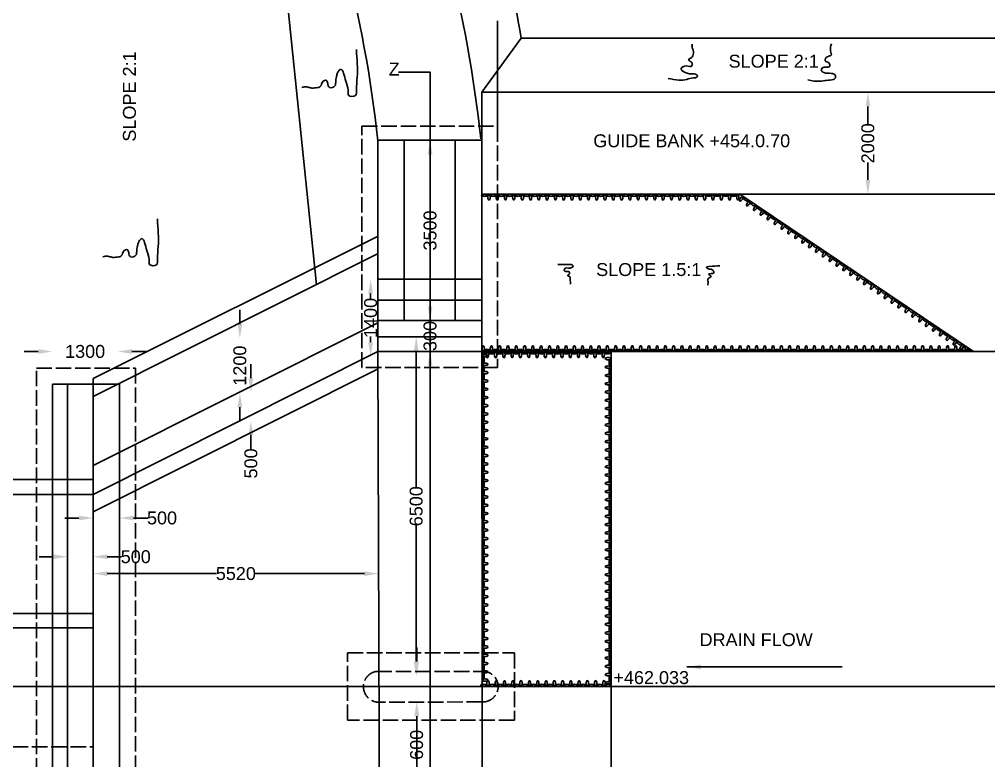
# Model space of a CAD drawing. Header units: millimetres. Extents: x 2030163 to 2138492, y 45478603 to 45539155.
# Drawn here: x 2093793 to 2112569, y 45503308 to 45517659 of the extents above; entities that cross this region are included whole.
import ezdxf

# ---------------------------------------------------------------- set-up
doc = ezdxf.new("R2010")
doc.units = ezdxf.units.MM
doc.header["$MEASUREMENT"] = 0
doc.linetypes.add('ACAD_ISO02W100', pattern=[15, 12, -3])
doc.layers.add('DRAWING', color=2, linetype='Continuous')
doc.layers.add('TEXT', color=7, linetype='Continuous')
doc.styles.get("Standard").update_dxf_attribs({"font": 'arial.ttf', "height": 250})
doc.dimstyles.get("Standard").update_dxf_attribs({"dimtxt": 300, "dimasz": 275, "dimexe": 0.18, "dimexo": 0.0625, "dimgap": 0.09, "dimtad": 0, "dimdec": 0, "dimzin": 0, "dimdsep": 46, "dimtxsty": 'Standard', "dimcen": 0.09, "dimse1": 1, "dimse2": 1, "dimadec": 0, "dimazin": 0, "dimtfac": 1, "dimtdec": 0, "dimtofl": 0, "dimtmove": 0, "dimatfit": 3, "dimfxl": 1, "dimtolj": 1, "dimtzin": 0, "dimarcsym": 0})

# ---------------------------------------------------------------- blocks, each defined once
blk = doc.blocks.new('*D87')
at = {"layer": 'Defpoints', "color": 0, "transparency": 16777216}
for p in [(2101749, 45515318), (2101749, 45511827), (2101749, 45511827)]:
    blk.add_point(p, dxfattribs=at)
at = {"layer": 'TEXT', "color": 0, "lineweight": -2, "transparency": 16777216}
for p, q in [((2101749, 45515043), (2101749, 45513945)), ((2101749, 45512102), (2101749, 45513199))]:
    blk.add_line(p, q, dxfattribs=at)
at = {"layer": 'TEXT', "color": 0, "transparency": 16777216}
for points in [[(2101703, 45515043), (2101795, 45515043), (2101749, 45515318)], [(2101703, 45512102), (2101795, 45512102), (2101749, 45511827)]]:
    blk.add_solid(points, dxfattribs=at)
at = {"layer": 'TEXT', "color": 0, "transparency": 16777216, "insert": (2101749, 45513572), "char_height": 250, "attachment_point": 5, "rotation": 90}
blk.add_mtext('\\A1;3500', dxfattribs=at)
blk = doc.blocks.new('*D88')
at = {"layer": 'Defpoints', "color": 0, "transparency": 16777216}
for p in [(2101743, 45511827), (2101749, 45511231), (2101749, 45511231)]:
    blk.add_point(p, dxfattribs=at)
at = {"layer": 'TEXT', "color": 0, "lineweight": -2, "transparency": 16777216}
for p, q in [((2101749, 45512102), (2101749, 45512377)), ((2101749, 45510956), (2101749, 45510681))]:
    blk.add_line(p, q, dxfattribs=at)
at = {"layer": 'TEXT', "color": 0, "transparency": 16777216}
for points in [[(2101703, 45512102), (2101795, 45512102), (2101749, 45511827)], [(2101703, 45510956), (2101795, 45510956), (2101749, 45511231)]]:
    blk.add_solid(points, dxfattribs=at)
at = {"layer": 'TEXT', "color": 0, "transparency": 16777216, "insert": (2101749, 45511529), "char_height": 250, "attachment_point": 5, "rotation": 90}
blk.add_mtext('\\A1;300', dxfattribs=at)
blk = doc.blocks.new('*D89')
at = {"layer": 'Defpoints', "color": 0, "transparency": 16777216}
for p in [(2100507, 45512625), (2100544, 45511132), (2100597, 45511132)]:
    blk.add_point(p, dxfattribs=at)
at = {"layer": 'TEXT', "color": 0, "lineweight": -2, "transparency": 16777216}
for p, q in [((2100597, 45512350), (2100597, 45512240)), ((2100597, 45511407), (2100597, 45511518))]:
    blk.add_line(p, q, dxfattribs=at)
at = {"layer": 'TEXT', "color": 0, "transparency": 16777216}
for points in [[(2100551, 45512350), (2100643, 45512350), (2100597, 45512625)], [(2100551, 45511407), (2100643, 45511407), (2100597, 45511132)]]:
    blk.add_solid(points, dxfattribs=at)
at = {"layer": 'TEXT', "color": 0, "transparency": 16777216, "insert": (2100597, 45511879), "char_height": 250, "attachment_point": 5, "rotation": 90}
blk.add_mtext('\\A1;1400', dxfattribs=at)
blk = doc.blocks.new('*D90')
at = {"layer": 'Defpoints', "color": 0, "transparency": 16777216}
for p in [(2095698, 45511229), (2094433, 45510599), (2095698, 45510599)]:
    blk.add_point(p, dxfattribs=at)
at = {"layer": 'TEXT', "color": 0, "lineweight": -2, "transparency": 16777216}
for p, q in [((2094158, 45511229), (2093883, 45511229)), ((2095973, 45511229), (2096248, 45511229))]:
    blk.add_line(p, q, dxfattribs=at)
at = {"layer": 'TEXT', "color": 0, "transparency": 16777216}
for points in [[(2094158, 45511275), (2094158, 45511183), (2094433, 45511229)], [(2095973, 45511275), (2095973, 45511183), (2095698, 45511229)]]:
    blk.add_solid(points, dxfattribs=at)
at = {"layer": 'TEXT', "color": 0, "transparency": 16777216, "insert": (2095066, 45511229), "char_height": 250, "attachment_point": 5}
blk.add_mtext('\\A1;1300', dxfattribs=at)
blk = doc.blocks.new('*D91')
at = {"layer": 'Defpoints', "color": 0, "transparency": 16777216}
for p in [(2097480, 45511484), (2098064, 45510426), (2098145, 45510426)]:
    blk.add_point(p, dxfattribs=at)
at = {"layer": 'TEXT', "color": 0, "lineweight": -2, "transparency": 16777216}
for p, q in [((2098064, 45511759), (2098064, 45512034)), ((2098064, 45510151), (2098064, 45509876))]:
    blk.add_line(p, q, dxfattribs=at)
at = {"layer": 'TEXT', "color": 0, "transparency": 16777216}
for points in [[(2098018, 45511759), (2098110, 45511759), (2098064, 45511484)], [(2098018, 45510151), (2098110, 45510151), (2098064, 45510426)]]:
    blk.add_solid(points, dxfattribs=at)
at = {"layer": 'TEXT', "color": 0, "transparency": 16777216, "insert": (2098064, 45510955), "char_height": 250, "attachment_point": 5, "rotation": 90}
blk.add_mtext('\\A1;1200', dxfattribs=at)
blk = doc.blocks.new('*D92')
at = {"layer": 'Defpoints', "color": 0, "transparency": 16777216}
for p in [(2098058, 45510437), (2098139, 45509888), (2098278, 45509888)]:
    blk.add_point(p, dxfattribs=at)
at = {"layer": 'TEXT', "color": 0, "lineweight": -2, "transparency": 16777216}
for p, q in [((2098278, 45510712), (2098278, 45510987)), ((2098278, 45509613), (2098278, 45509338))]:
    blk.add_line(p, q, dxfattribs=at)
at = {"layer": 'TEXT', "color": 0, "transparency": 16777216}
for points in [[(2098232, 45510712), (2098324, 45510712), (2098278, 45510437)], [(2098232, 45509613), (2098324, 45509613), (2098278, 45509888)]]:
    blk.add_solid(points, dxfattribs=at)
at = {"layer": 'TEXT', "color": 0, "transparency": 16777216, "insert": (2098278, 45509062), "char_height": 250, "attachment_point": 5, "rotation": 90}
blk.add_mtext('\\A1;500', dxfattribs=at)
blk = doc.blocks.new('*D93')
at = {"layer": 'Defpoints', "color": 0, "transparency": 16777216}
for p in [(2095221, 45508005), (2095730, 45508005), (2095730, 45508005)]:
    blk.add_point(p, dxfattribs=at)
at = {"layer": 'TEXT', "color": 0, "lineweight": -2, "transparency": 16777216}
for p, q in [((2094946, 45508005), (2094671, 45508005)), ((2096005, 45508005), (2096280, 45508005))]:
    blk.add_line(p, q, dxfattribs=at)
at = {"layer": 'TEXT', "color": 0, "transparency": 16777216}
for points in [[(2094946, 45508050), (2094946, 45507959), (2095221, 45508005)], [(2096005, 45508050), (2096005, 45507959), (2095730, 45508005)]]:
    blk.add_solid(points, dxfattribs=at)
at = {"layer": 'TEXT', "color": 0, "transparency": 16777216, "insert": (2096556, 45508005), "char_height": 250, "attachment_point": 5}
blk.add_mtext('\\A1;500', dxfattribs=at)
blk = doc.blocks.new('*D94')
at = {"layer": 'Defpoints', "color": 0, "transparency": 16777216}
for p in [(2094724, 45507255), (2095221, 45507255), (2095221, 45507255)]:
    blk.add_point(p, dxfattribs=at)
at = {"layer": 'TEXT', "color": 0, "lineweight": -2, "transparency": 16777216}
for p, q in [((2094449, 45507255), (2094174, 45507255)), ((2095496, 45507255), (2095771, 45507255))]:
    blk.add_line(p, q, dxfattribs=at)
at = {"layer": 'TEXT', "color": 0, "transparency": 16777216}
for points in [[(2094449, 45507301), (2094449, 45507209), (2094724, 45507255)], [(2095496, 45507301), (2095496, 45507209), (2095221, 45507255)]]:
    blk.add_solid(points, dxfattribs=at)
at = {"layer": 'TEXT', "color": 0, "transparency": 16777216, "insert": (2096047, 45507255), "char_height": 250, "attachment_point": 5}
blk.add_mtext('\\A1;500', dxfattribs=at)
blk = doc.blocks.new('*D95')
at = {"layer": 'Defpoints', "color": 0, "transparency": 16777216}
for p in [(2095221, 45506910), (2100751, 45506928), (2100751, 45506928)]:
    blk.add_point(p, dxfattribs=at)
at = {"layer": 'TEXT', "color": 0, "lineweight": -2, "transparency": 16777216}
for p, q in [((2095496, 45506928), (2097613, 45506928)), ((2100476, 45506928), (2098359, 45506928))]:
    blk.add_line(p, q, dxfattribs=at)
at = {"layer": 'TEXT', "color": 0, "transparency": 16777216}
for points in [[(2095496, 45506974), (2095496, 45506882), (2095221, 45506928)], [(2100476, 45506974), (2100476, 45506882), (2100751, 45506928)]]:
    blk.add_solid(points, dxfattribs=at)
at = {"layer": 'TEXT', "color": 0, "transparency": 16777216, "insert": (2097986, 45506928), "char_height": 250, "attachment_point": 5}
blk.add_mtext('\\A1;5520', dxfattribs=at)
blk = doc.blocks.new('*D145')
at = {"layer": 'Defpoints', "color": 0, "transparency": 16777216}
for p in [(2101494, 45511516), (2101480, 45504951), (2101487, 45504951)]:
    blk.add_point(p, dxfattribs=at)
at = {"layer": 'TEXT', "color": 0, "lineweight": -2, "transparency": 16777216}
for p, q in [((2101480, 45511241), (2101480, 45508607)), ((2101480, 45505226), (2101480, 45507860))]:
    blk.add_line(p, q, dxfattribs=at)
at = {"layer": 'TEXT', "color": 0, "transparency": 16777216}
for points in [[(2101434, 45511241), (2101526, 45511241), (2101480, 45511516)], [(2101434, 45505226), (2101526, 45505226), (2101480, 45504951)]]:
    blk.add_solid(points, dxfattribs=at)
at = {"layer": 'TEXT', "color": 0, "transparency": 16777216, "insert": (2101480, 45508233), "char_height": 250, "attachment_point": 5, "rotation": 90}
blk.add_mtext('\\A1;6500', dxfattribs=at)
blk = doc.blocks.new('*D146')
at = {"layer": 'Defpoints', "color": 0, "transparency": 16777216}
for p in [(2101487, 45504951), (2101489, 45504441), (2101489, 45504441)]:
    blk.add_point(p, dxfattribs=at)
at = {"layer": 'TEXT', "color": 0, "lineweight": -2, "transparency": 16777216}
for p, q in [((2101489, 45505226), (2101489, 45505501)), ((2101489, 45504166), (2101489, 45503891))]:
    blk.add_line(p, q, dxfattribs=at)
at = {"layer": 'TEXT', "color": 0, "transparency": 16777216}
for points in [[(2101443, 45505226), (2101534, 45505226), (2101489, 45504951)], [(2101443, 45504166), (2101534, 45504166), (2101489, 45504441)]]:
    blk.add_solid(points, dxfattribs=at)
at = {"layer": 'TEXT', "color": 0, "transparency": 16777216, "insert": (2101489, 45503614), "char_height": 250, "attachment_point": 5, "rotation": 90}
blk.add_mtext('\\A1;600', dxfattribs=at)
blk = doc.blocks.new('*D147')
at = {"layer": 'Defpoints', "color": 0, "transparency": 16777216}
for p in [(2101489, 45504441), (2101489, 45497965), (2101493, 45497965)]:
    blk.add_point(p, dxfattribs=at)
at = {"layer": 'TEXT', "color": 0, "lineweight": -2, "transparency": 16777216}
for p, q in [((2101493, 45504166), (2101493, 45501577)), ((2101493, 45498240), (2101493, 45500829))]:
    blk.add_line(p, q, dxfattribs=at)
at = {"layer": 'TEXT', "color": 0, "transparency": 16777216}
for points in [[(2101447, 45504166), (2101538, 45504166), (2101493, 45504441)], [(2101447, 45498240), (2101538, 45498240), (2101493, 45497965)]]:
    blk.add_solid(points, dxfattribs=at)
at = {"layer": 'TEXT', "color": 0, "transparency": 16777216, "insert": (2101493, 45501203), "char_height": 250, "attachment_point": 5, "rotation": 90}
blk.add_mtext('\\A1;6500', dxfattribs=at)
blk = doc.blocks.new('*D170')
at = {"layer": 'Defpoints', "color": 0, "transparency": 16777216}
for p in [(2110096, 45516248), (2110096, 45514275), (2110230, 45514275)]:
    blk.add_point(p, dxfattribs=at)
at = {"layer": 'TEXT', "color": 0, "lineweight": -2, "transparency": 16777216}
for p, q in [((2110230, 45515973), (2110230, 45515636)), ((2110230, 45514550), (2110230, 45514886))]:
    blk.add_line(p, q, dxfattribs=at)
at = {"layer": 'TEXT', "color": 0, "transparency": 16777216}
for points in [[(2110185, 45515973), (2110276, 45515973), (2110230, 45516248)], [(2110185, 45514550), (2110276, 45514550), (2110230, 45514275)]]:
    blk.add_solid(points, dxfattribs=at)
at = {"layer": 'TEXT', "color": 0, "transparency": 16777216, "insert": (2110230, 45515261), "char_height": 250, "attachment_point": 5, "rotation": 90}
blk.add_mtext('\\A1;2000', dxfattribs=at)

msp = doc.modelspace()

# ---------------------------------------------------------------- linework, layer by layer
at = {"layer": 'DRAWING', "color": 0}
for points in [[(2098882.9, 45522311.6), (2098882.9, 45518986), (2099546.1, 45512522.1)], [(2103056.2, 45515590.3), (2103056.2, 45517630.7)], [(2102750.2, 45515317.7), (2102750.2, 45516247.7), (2103514.4, 45517297.5), (2113006.7, 45517297.5)], [(2101134, 45516637.7), (2101749, 45516637.7), (2101749, 45492655.8), (2101163.9, 45492655.8)], [(2102750.2, 45516247.7), (2113006.7, 45516247.7)], [(2101244.4, 45511826.8), (2101244.4, 45515317.7)], [(2102235.3, 45515317.7), (2102235.3, 45511826.8)], [(2102750.2, 45514274.8), (2113006.7, 45514274.8)], [(2107751.6, 45514274.8), (2112273.7, 45511231.4)], [(2095221, 45510703.4), (2100742, 45513459.6)], [(2095221, 45510359.9), (2100741.8, 45513123.7)], [(2100736.7, 45512627.2), (2102750.2, 45512627.2)], [(2102750.2, 45512223.5), (2100736.7, 45512223.5)], [(2095221, 45509022.3), (2100748.2, 45511788.2)], [(2100736.7, 45511826.8), (2102750.2, 45511826.8)], [(2100736.7, 45511516.1), (2102750.2, 45511516.1)], [(2095221, 45508460.1), (2100747.4, 45511234.2)], [(2100779.6, 45498260.1), (2100736.7, 45511231.4)], [(2102750.2, 45511231.4), (2102763.8, 45498260.1)], [(2102750.2, 45511231.4), (2113006.7, 45511231.4)], [(2105257.9, 45511231.4), (2105257.9, 45498260.1), (2102763.8, 45498257.5)], [(2095221, 45508123.8), (2100745.9, 45510893.6)], [(2095221, 45510703.4), (2095221, 45498763.6)], [(2094723.9, 45510598.9), (2094723.9, 45504741)], [(2062909.7, 45508748.4), (2095221, 45508748.4)], [(2062909.7, 45508460.1), (2095221, 45508460.1)], [(2062909.7, 45506159.7), (2095221, 45506159.7)], [(2062909.7, 45505875.9), (2095221, 45505875.9)], [(2042192.2, 45504741), (2113006.7, 45504741)], [(2094723.9, 45504741), (2094723.9, 45498864.9)]]:
    msp.add_lwpolyline(points, dxfattribs=at)
at = {"layer": 'DRAWING', "color": 0, "linetype": 'ACAD_ISO02W100', "ltscale": 25}
for points in [[(2100429.2, 45515590.3), (2103056.2, 45515590.3), (2103056.2, 45510918.3), (2100429.2, 45510918.3)], [(2094123, 45510908.5), (2096039.6, 45510908.5), (2096039.6, 45498555.3), (2094123, 45498555.3)], [(2100149.7, 45505394.3), (2103381.2, 45505394.3), (2103381.2, 45504093.5), (2100149.7, 45504093.5)]]:
    msp.add_lwpolyline(points, close=True, dxfattribs=at)
at = {"layer": 'DRAWING', "color": 0}
for points in [[(2100736.7, 45515317.7), (2102750.2, 45515317.7), (2102750.2, 45511231.4), (2100736.7, 45511231.4)], [(2094432.6, 45510598.9), (2095730.1, 45510598.9), (2095730.1, 45498864.9), (2094432.6, 45498864.9)]]:
    msp.add_lwpolyline(points, close=True, dxfattribs=at)
at = {"layer": 'DRAWING', "color": 0, "linetype": 'ACAD_ISO02W100', "ltscale": 25}
msp.add_lwpolyline([(2100709.5, 45505035.2), (2102808.8, 45505035.2, -0.9582049), (2102757.3, 45504444.9), (2100759.2, 45504438.3, -0.9232826), (2100709.5, 45505035.2, -0.081568)], format="xyb", dxfattribs=at)
msp.add_lwpolyline([(2062909.7, 45503575.3), (2095221, 45503575.3)], dxfattribs=at)
at = {"layer": 'DRAWING', "color": 0}
for centre, radius, start, end in [((2076855.1, 45512730.3), 24021.3, 6.16041, 23.50718), ((2077071.4, 45512552.1), 25811, 6.21615, 22.21596), ((2077437.2, 45512758.8), 26469.2, 9.87321, 21.15401)]:
    msp.add_arc(centre, radius, start, end, dxfattribs=at)
for centre, major_axis, ratio in [((2102806.4, 45514250.4), (62.6, -0.1), 0.2801378), ((2102889.8, 45514216.2), (0, 56.6), 0.3892297), ((2102970, 45514250.4), (62.6, -0.1), 0.2801378), ((2103050.3, 45514216.2), (0, 56.6), 0.3892297), ((2103131, 45514250.4), (62.6, -0.1), 0.2801378), ((2103209.7, 45514216.2), (0, 56.6), 0.3892297), ((2103289.8, 45514250.4), (62.6, -0.1), 0.2801378), ((2103370.1, 45514216.2), (0, 56.6), 0.3892297), ((2103450.8, 45514250.4), (62.6, -0.1), 0.2801378), ((2103535.1, 45514216.2), (0, 56.6), 0.3892297), ((2103615.3, 45514250.4), (62.6, -0.1), 0.2801378), ((2103695.5, 45514216.2), (0, 56.6), 0.3892297), ((2103776.3, 45514250.4), (62.6, -0.1), 0.2801378), ((2103854.9, 45514216.2), (0, 56.6), 0.3892297), ((2103935.1, 45514250.4), (62.6, -0.1), 0.2801378), ((2104015.3, 45514216.2), (0, 56.6), 0.3892297), ((2104096.1, 45514250.4), (62.6, -0.1), 0.2801378), ((2104178.2, 45514216.2), (0, 56.6), 0.3892297), ((2104258.4, 45514250.4), (62.6, -0.1), 0.2801378), ((2104338.6, 45514216.2), (0, 56.6), 0.3892297), ((2104419.4, 45514250.4), (62.6, -0.1), 0.2801378), ((2104498, 45514216.2), (0, 56.6), 0.3892297), ((2104578.2, 45514250.4), (62.6, -0.1), 0.2801378), ((2104658.4, 45514216.2), (0, 56.6), 0.3892297), ((2104739.2, 45514250.4), (62.6, -0.1), 0.2801378), ((2104817.2, 45514216.2), (0, 56.6), 0.3892297), ((2104897.4, 45514250.4), (62.6, -0.1), 0.2801378), ((2104977.7, 45514216.2), (0, 56.6), 0.3892297), ((2105058.4, 45514250.4), (62.6, -0.1), 0.2801378), ((2105137, 45514216.2), (0, 56.6), 0.3892297), ((2105217.2, 45514250.4), (62.6, -0.1), 0.2801378), ((2105297.5, 45514216.2), (0, 56.6), 0.3892297), ((2105378.2, 45514250.4), (62.6, -0.1), 0.2801378), ((2105460.2, 45514216.2), (0, 56.6), 0.3892297), ((2105540.4, 45514250.4), (62.6, -0.1), 0.2801378), ((2105620.6, 45514216.2), (0, 56.6), 0.3892297), ((2105701.4, 45514250.4), (62.6, -0.1), 0.2801378), ((2105780, 45514216.2), (0, 56.6), 0.3892297), ((2105860.2, 45514250.4), (62.6, -0.1), 0.2801378), ((2105940.4, 45514216.2), (0, 56.6), 0.3892297), ((2106021.2, 45514250.4), (62.6, -0.1), 0.2801378), ((2106102.1, 45514216.2), (0, 56.6), 0.3892297), ((2106182.3, 45514250.4), (62.6, -0.1), 0.2801378), ((2106262.6, 45514216.2), (0, 56.6), 0.3892297), ((2106343.3, 45514250.4), (62.6, -0.1), 0.2801378), ((2106425.3, 45514216.2), (0, 56.6), 0.3892297), ((2106505.4, 45514250.4), (62.6, -0.1), 0.2801378), ((2106585.7, 45514216.2), (0, 56.6), 0.3892297), ((2106666.4, 45514250.4), (62.6, -0.1), 0.2801378), ((2106745.1, 45514216.2), (0, 56.6), 0.3892297), ((2106825.3, 45514250.4), (62.6, -0.1), 0.2801378), ((2106905.5, 45514216.2), (0, 56.6), 0.3892297), ((2106986.3, 45514250.4), (62.6, -0.1), 0.2801378), ((2107067.5, 45514218.2), (0, 56.6), 0.3892297), ((2107147.7, 45514252.3), (62.6, -0.1), 0.2801378), ((2107228, 45514218.2), (0, 56.6), 0.3892297), ((2107308.7, 45514252.3), (62.6, -0.1), 0.2801378), ((2107390.7, 45514218.2), (0, 56.6), 0.3892297), ((2107470.9, 45514252.3), (62.6, -0.1), 0.2801378), ((2107551.1, 45514218.2), (0, 56.6), 0.3892297), ((2107631.9, 45514252.3), (62.6, -0.1), 0.2801378), ((2107710.5, 45514218.2), (0, 56.6), 0.3892297), ((2107779.6, 45514187.8), (31.6, 47), 0.3892297), ((2107865.6, 45514171), (51.9, -35.1), 0.2801378), ((2107915.8, 45514096.1), (31.6, 47), 0.3892297), ((2108001.4, 45514079.6), (51.9, -35.1), 0.2801378), ((2108048.9, 45514006.5), (31.6, 47), 0.3892297), ((2108134.9, 45513989.7), (51.9, -35.1), 0.2801378), ((2108181.1, 45513917.5), (31.6, 47), 0.3892297), ((2108266.7, 45513901.1), (51.9, -35.1), 0.2801378), ((2108314.2, 45513827.9), (31.6, 47), 0.3892297), ((2108400.3, 45513811.2), (51.9, -35.1), 0.2801378), ((2108451.1, 45513735.8), (31.6, 47), 0.3892297), ((2108536.7, 45513719.3), (51.9, -35.1), 0.2801378), ((2108584.2, 45513646.2), (31.6, 47), 0.3892297), ((2108670.2, 45513629.5), (51.9, -35.1), 0.2801378), ((2108716.4, 45513557.2), (31.6, 47), 0.3892297), ((2108802, 45513540.8), (51.9, -35.1), 0.2801378), ((2108849.5, 45513467.7), (31.6, 47), 0.3892297), ((2108935.6, 45513450.9), (51.9, -35.1), 0.2801378), ((2108984.6, 45513376.8), (31.6, 47), 0.3892297), ((2109070.2, 45513360.3), (51.9, -35.1), 0.2801378), ((2109117.7, 45513287.2), (31.6, 47), 0.3892297), ((2109203.7, 45513270.4), (51.9, -35.1), 0.2801378), ((2109249.9, 45513198.2), (31.6, 47), 0.3892297), ((2109335.5, 45513181.7), (51.9, -35.1), 0.2801378), ((2109383, 45513108.6), (31.6, 47), 0.3892297), ((2109469.1, 45513091.8), (51.9, -35.1), 0.2801378), ((2109514.8, 45513020), (31.6, 47), 0.3892297), ((2109600.3, 45513003.5), (51.9, -35.1), 0.2801378), ((2109647.9, 45512930.4), (31.6, 47), 0.3892297), ((2109733.9, 45512913.6), (51.9, -35.1), 0.2801378), ((2109780.1, 45512841.4), (31.6, 47), 0.3892297), ((2109865.7, 45512824.9), (51.9, -35.1), 0.2801378), ((2109913.2, 45512751.8), (31.6, 47), 0.3892297), ((2109999.2, 45512735), (51.9, -35.1), 0.2801378), ((2110048.2, 45512661), (31.6, 47), 0.3892297), ((2110133.7, 45512644.5), (51.9, -35.1), 0.2801378), ((2110181.3, 45512571.4), (31.6, 47), 0.3892297), ((2110267.3, 45512554.6), (51.9, -35.1), 0.2801378), ((2110313.5, 45512482.4), (31.6, 47), 0.3892297), ((2110399, 45512465.9), (51.9, -35.1), 0.2801378), ((2110449.2, 45512391), (31.6, 47), 0.3892297), ((2110534.8, 45512374.6), (51.9, -35.1), 0.2801378), ((2110582.3, 45512301.4), (31.6, 47), 0.3892297), ((2110668.4, 45512284.7), (51.9, -35.1), 0.2801378), ((2110714.5, 45512212.5), (31.6, 47), 0.3892297), ((2110800.1, 45512196), (51.9, -35.1), 0.2801378), ((2110847.7, 45512122.9), (31.6, 47), 0.3892297), ((2110933.7, 45512106.1), (51.9, -35.1), 0.2801378), ((2110984.5, 45512030.8), (31.6, 47), 0.3892297), ((2111070.1, 45512014.3), (51.9, -35.1), 0.2801378), ((2111117.6, 45511941.2), (31.6, 47), 0.3892297), ((2111203.7, 45511924.4), (51.9, -35.1), 0.2801378), ((2111249.9, 45511852.2), (31.6, 47), 0.3892297), ((2111335.4, 45511835.7), (51.9, -35.1), 0.2801378), ((2111383, 45511762.6), (31.6, 47), 0.3892297), ((2111469, 45511745.8), (51.9, -35.1), 0.2801378), ((2111518, 45511671.7), (31.6, 47), 0.3892297), ((2111603.6, 45511655.2), (51.9, -35.1), 0.2801378), ((2111651.1, 45511582.1), (31.6, 47), 0.3892297), ((2111737.2, 45511565.3), (51.9, -35.1), 0.2801378), ((2111783.4, 45511493.1), (31.6, 47), 0.3892297), ((2111868.9, 45511476.7), (51.9, -35.1), 0.2801378), ((2111916.5, 45511403.6), (31.6, 47), 0.3892297), ((2112002.5, 45511386.8), (51.9, -35.1), 0.2801378), ((2102858.9, 45511166.1), (0, 56.6), 0.3892297), ((2102939.1, 45511200.2), (62.6, -0.1), 0.2801378), ((2103019.3, 45511166.1), (0, 56.6), 0.3892297), ((2103100.1, 45511200.2), (62.6, -0.1), 0.2801378), ((2103178.7, 45511166.1), (0, 56.6), 0.3892297), ((2103258.9, 45511200.2), (62.6, -0.1), 0.2801378), ((2103339.1, 45511166.1), (0, 56.6), 0.3892297), ((2103419.9, 45511200.2), (62.6, -0.1), 0.2801378), ((2103497.9, 45511166.1), (0, 56.6), 0.3892297), ((2103578.1, 45511200.2), (62.6, -0.1), 0.2801378), ((2103661, 45511166.1), (0, 56.6), 0.3892297), ((2103741.2, 45511200.2), (62.6, -0.1), 0.2801378), ((2103821.4, 45511166.1), (0, 56.6), 0.3892297), ((2103902.2, 45511200.2), (62.6, -0.1), 0.2801378), ((2103980.8, 45511166.1), (0, 56.6), 0.3892297), ((2104061, 45511200.2), (62.6, -0.1), 0.2801378), ((2104141.2, 45511166.1), (0, 56.6), 0.3892297), ((2104222, 45511200.2), (62.6, -0.1), 0.2801378), ((2104304.1, 45511166.1), (0, 56.6), 0.3892297), ((2104384.3, 45511200.2), (62.6, -0.1), 0.2801378), ((2104464.5, 45511166.1), (0, 56.6), 0.3892297), ((2104545.3, 45511200.2), (62.6, -0.1), 0.2801378), ((2104623.9, 45511166.1), (0, 56.6), 0.3892297), ((2104704.1, 45511200.2), (62.6, -0.1), 0.2801378), ((2104784.3, 45511166.1), (0, 56.6), 0.3892297), ((2104865.1, 45511200.2), (62.6, -0.1), 0.2801378), ((2104943.1, 45511166.1), (0, 56.6), 0.3892297), ((2105023.3, 45511200.2), (62.6, -0.1), 0.2801378), ((2105103.6, 45511166.1), (0, 56.6), 0.3892297), ((2105184.3, 45511200.2), (62.6, -0.1), 0.2801378), ((2112048.2, 45511314.9), (31.6, 47), 0.3892297), ((2112133.8, 45511298.4), (51.9, -35.1), 0.2801378), ((2102814, 45511144.7), (-56.6, 0), 0.3892297), ((2102779.9, 45511062.7), (0.1, 62.6), 0.2801378), ((2102814, 45510981.9), (-56.6, 0), 0.3892297), ((2102814, 45510819.2), (-56.6, 0), 0.3892297), ((2102779.9, 45510899.9), (0.1, 62.6), 0.2801378), ((2102814, 45510658.7), (-56.6, 0), 0.3892297), ((2102779.9, 45510738.9), (0.1, 62.6), 0.2801378), ((2102779.9, 45510580.1), (0.1, 62.6), 0.2801378), ((2102814, 45510499.3), (-56.6, 0), 0.3892297), ((2102779.9, 45510419.1), (0.1, 62.6), 0.2801378), ((2102814, 45510338.9), (-56.6, 0), 0.3892297), ((2102779.9, 45510260.9), (0.1, 62.6), 0.2801378), ((2102814, 45510180.1), (-56.6, 0), 0.3892297), ((2102779.9, 45510099.9), (0.1, 62.6), 0.2801378), ((2102814, 45510019.7), (-56.6, 0), 0.3892297), ((2102779.9, 45509941.1), (0.1, 62.6), 0.2801378), ((2102814, 45509860.3), (-56.6, 0), 0.3892297), ((2102814, 45509699.9), (-56.6, 0), 0.3892297), ((2102779.9, 45509780), (0.1, 62.6), 0.2801378), ((2102814, 45509538.6), (-56.6, 0), 0.3892297), ((2102779.9, 45509617.8), (0.1, 62.6), 0.2801378), ((2102779.9, 45509456.6), (0.1, 62.6), 0.2801378), ((2102814, 45509376.7), (-56.6, 0), 0.3892297), ((2102779.9, 45509294.7), (0.1, 62.6), 0.2801378), ((2102814, 45509213.9), (-56.6, 0), 0.3892297), ((2102779.9, 45509132), (0.1, 62.6), 0.2801378), ((2102814, 45509051.2), (-56.6, 0), 0.3892297), ((2102779.9, 45508971), (0.1, 62.6), 0.2801378), ((2102814, 45508890.8), (-56.6, 0), 0.3892297), ((2102779.9, 45508812.2), (0.1, 62.6), 0.2801378), ((2102814, 45508731.4), (-56.6, 0), 0.3892297), ((2102814, 45508571), (-56.6, 0), 0.3892297), ((2102779.9, 45508651.1), (0.1, 62.6), 0.2801378), ((2102814, 45508412.2), (-56.6, 0), 0.3892297), ((2102779.9, 45508492.9), (0.1, 62.6), 0.2801378), ((2102779.9, 45508331.9), (0.1, 62.6), 0.2801378), ((2102814, 45508251.7), (-56.6, 0), 0.3892297), ((2102779.9, 45508173.1), (0.1, 62.6), 0.2801378), ((2102814, 45508092.4), (-56.6, 0), 0.3892297), ((2102779.9, 45508012.1), (0.1, 62.6), 0.2801378), ((2102814, 45507931.9), (-56.6, 0), 0.3892297), ((2102779.9, 45507849.8), (0.1, 62.6), 0.2801378), ((2102814, 45507770.7), (-56.6, 0), 0.3892297), ((2102779.9, 45507688.7), (0.1, 62.6), 0.2801378), ((2102814, 45507606.2), (-56.6, 0), 0.3892297), ((2102814, 45507443.4), (-56.6, 0), 0.3892297), ((2102779.9, 45507524.3), (0.1, 62.6), 0.2801378), ((2102814, 45507280.7), (-56.6, 0), 0.3892297), ((2102779.9, 45507361.5), (0.1, 62.6), 0.2801378), ((2102779.9, 45507200.5), (0.1, 62.6), 0.2801378), ((2102814, 45507120.3), (-56.6, 0), 0.3892297), ((2102779.9, 45507041.7), (0.1, 62.6), 0.2801378), ((2102814, 45506960.9), (-56.6, 0), 0.3892297), ((2102779.9, 45506880.7), (0.1, 62.6), 0.2801378), ((2102814, 45506800.5), (-56.6, 0), 0.3892297), ((2102779.9, 45506722.4), (0.1, 62.6), 0.2801378), ((2102814, 45506641.7), (-56.6, 0), 0.3892297), ((2102779.9, 45506561.4), (0.1, 62.6), 0.2801378), ((2102814, 45506481.2), (-56.6, 0), 0.3892297), ((2102814, 45506321.9), (-56.6, 0), 0.3892297), ((2102779.9, 45506402.6), (0.1, 62.6), 0.2801378), ((2102814, 45506161.4), (-56.6, 0), 0.3892297), ((2102779.9, 45506241.6), (0.1, 62.6), 0.2801378), ((2102779.9, 45506079.4), (0.1, 62.6), 0.2801378), ((2102814, 45506000.2), (-56.6, 0), 0.3892297), ((2102779.9, 45505918.2), (0.1, 62.6), 0.2801378), ((2102814, 45505833.1), (-56.6, 0), 0.3892297), ((2102779.9, 45505751.1), (0.1, 62.6), 0.2801378), ((2102814, 45505670.3), (-56.6, 0), 0.3892297), ((2102779.9, 45505588.3), (0.1, 62.6), 0.2801378), ((2102814, 45505507.6), (-56.6, 0), 0.3892297), ((2102779.9, 45505427.3), (0.1, 62.6), 0.2801378), ((2102814, 45505347.1), (-56.6, 0), 0.3892297), ((2102814, 45505187.8), (-56.6, 0), 0.3892297), ((2102779.9, 45505268.5), (0.1, 62.6), 0.2801378), ((2102814, 45505027.3), (-56.6, 0), 0.3892297), ((2102779.9, 45505107.5), (0.1, 62.6), 0.2801378), ((2102779.9, 45504949.3), (0.1, 62.6), 0.2801378), ((2102814, 45504867.2), (-56.6, 0), 0.3892297)]:
    msp.add_ellipse(centre, major_axis=major_axis, ratio=ratio, dxfattribs=at)
for centre, start_param, end_param in [((2102776.8, 45511200.2), 4.2748233, 8.2931092), ((2102774, 45511199.4), 4.3938215, 8.1735216)]:
    msp.add_ellipse(centre, major_axis=(62.6, -0.1), ratio=0.2801378, start_param=start_param, end_param=end_param, dxfattribs=at)
at = {"layer": 'DRAWING', "color": 0, "extrusion": (0, 0, -1)}
for centre, major_axis, ratio in [((2102778.2, 45511285.2), (0, -56.6), 0.3892297), ((2102858.9, 45511251.1), (62.6, 0.1), 0.2801378), ((2102937.5, 45511285.2), (0, -56.6), 0.3892297), ((2103017.7, 45511251.1), (62.6, 0.1), 0.2801378), ((2103098, 45511285.2), (0, -56.6), 0.3892297), ((2103178.7, 45511251.1), (62.6, 0.1), 0.2801378), ((2103256.8, 45511285.2), (0, -56.6), 0.3892297), ((2103336.9, 45511251.1), (62.6, 0.1), 0.2801378), ((2103417.2, 45511285.2), (0, -56.6), 0.3892297), ((2103497.9, 45511251.1), (62.6, 0.1), 0.2801378), ((2103580.3, 45511285.2), (0, -56.6), 0.3892297), ((2103661, 45511251.1), (62.6, 0.1), 0.2801378), ((2103739.6, 45511285.2), (0, -56.6), 0.3892297), ((2103819.8, 45511251.1), (62.6, 0.1), 0.2801378), ((2103900.1, 45511285.2), (0, -56.6), 0.3892297), ((2103980.8, 45511251.1), (62.6, 0.1), 0.2801378), ((2104062.9, 45511285.2), (0, -56.6), 0.3892297), ((2104143.1, 45511251.1), (62.6, 0.1), 0.2801378), ((2104223.3, 45511285.2), (0, -56.6), 0.3892297), ((2104304.1, 45511251.1), (62.6, 0.1), 0.2801378), ((2104382.7, 45511285.2), (0, -56.6), 0.3892297), ((2104462.9, 45511251.1), (62.6, 0.1), 0.2801378), ((2104543.1, 45511285.2), (0, -56.6), 0.3892297), ((2104623.9, 45511251.1), (62.6, 0.1), 0.2801378), ((2104701.9, 45511285.2), (0, -56.6), 0.3892297), ((2104782.1, 45511251.1), (62.6, 0.1), 0.2801378), ((2104862.4, 45511285.2), (0, -56.6), 0.3892297), ((2104943.1, 45511251.1), (62.6, 0.1), 0.2801378), ((2105021.7, 45511285.2), (0, -56.6), 0.3892297), ((2105101.9, 45511251.1), (62.6, 0.1), 0.2801378), ((2105182.2, 45511285.2), (0, -56.6), 0.3892297), ((2105262.9, 45511251.1), (62.6, 0.1), 0.2801378), ((2105344.9, 45511285.2), (0, -56.6), 0.3892297), ((2105425.7, 45511251.1), (62.6, 0.1), 0.2801378), ((2105504.3, 45511285.2), (0, -56.6), 0.3892297), ((2105584.5, 45511251.1), (62.6, 0.1), 0.2801378), ((2105664.8, 45511285.2), (0, -56.6), 0.3892297), ((2105745.5, 45511251.1), (62.6, 0.1), 0.2801378), ((2105827.6, 45511285.2), (0, -56.6), 0.3892297), ((2105907.8, 45511251.1), (62.6, 0.1), 0.2801378), ((2105988.1, 45511285.2), (0, -56.6), 0.3892297), ((2106068.8, 45511251.1), (62.6, 0.1), 0.2801378), ((2106147.4, 45511285.2), (0, -56.6), 0.3892297), ((2106227.6, 45511251.1), (62.6, 0.1), 0.2801378), ((2106307.9, 45511285.2), (0, -56.6), 0.3892297), ((2106388.6, 45511251.1), (62.6, 0.1), 0.2801378), ((2106466.7, 45511285.2), (0, -56.6), 0.3892297), ((2106546.8, 45511251.1), (62.6, 0.1), 0.2801378), ((2106627.1, 45511285.2), (0, -56.6), 0.3892297), ((2106707.8, 45511251.1), (62.6, 0.1), 0.2801378), ((2106786.5, 45511285.2), (0, -56.6), 0.3892297), ((2106866.7, 45511251.1), (62.6, 0.1), 0.2801378), ((2106946.9, 45511285.2), (0, -56.6), 0.3892297), ((2107027.7, 45511251.1), (62.6, 0.1), 0.2801378), ((2107109.6, 45511285.2), (0, -56.6), 0.3892297), ((2107191.9, 45511251.1), (62.6, 0.1), 0.2801378), ((2107270.5, 45511285.2), (0, -56.6), 0.3892297), ((2107350.7, 45511251.1), (62.6, 0.1), 0.2801378), ((2107431, 45511285.2), (0, -56.6), 0.3892297), ((2107511.7, 45511251.1), (62.6, 0.1), 0.2801378), ((2107593.8, 45511285.2), (0, -56.6), 0.3892297), ((2107674, 45511251.1), (62.6, 0.1), 0.2801378), ((2107754.2, 45511285.2), (0, -56.6), 0.3892297), ((2107835, 45511251.1), (62.6, 0.1), 0.2801378), ((2107913.6, 45511285.2), (0, -56.6), 0.3892297), ((2107993.8, 45511251.1), (62.6, 0.1), 0.2801378), ((2108074.1, 45511285.2), (0, -56.6), 0.3892297), ((2108154.8, 45511251.1), (62.6, 0.1), 0.2801378), ((2108232.8, 45511285.2), (0, -56.6), 0.3892297), ((2108313, 45511251.1), (62.6, 0.1), 0.2801378), ((2108393.3, 45511285.2), (0, -56.6), 0.3892297), ((2108474, 45511251.1), (62.6, 0.1), 0.2801378), ((2108552.7, 45511285.2), (0, -56.6), 0.3892297), ((2108632.8, 45511251.1), (62.6, 0.1), 0.2801378), ((2108713.1, 45511285.2), (0, -56.6), 0.3892297), ((2108793.8, 45511251.1), (62.6, 0.1), 0.2801378), ((2108875.8, 45511285.2), (0, -56.6), 0.3892297), ((2108955.3, 45511251.1), (62.6, 0.1), 0.2801378), ((2109033.9, 45511285.2), (0, -56.6), 0.3892297), ((2109114.1, 45511251.1), (62.6, 0.1), 0.2801378), ((2109194.3, 45511285.2), (0, -56.6), 0.3892297), ((2109275.1, 45511251.1), (62.6, 0.1), 0.2801378), ((2109357.2, 45511285.2), (0, -56.6), 0.3892297), ((2109437.4, 45511251.1), (62.6, 0.1), 0.2801378), ((2109521.4, 45511285.2), (0, -56.6), 0.3892297), ((2109602.2, 45511251.1), (62.6, 0.1), 0.2801378), ((2109680.2, 45511285.2), (0, -56.6), 0.3892297), ((2109760.4, 45511251.1), (62.6, 0.1), 0.2801378), ((2109840.7, 45511285.2), (0, -56.6), 0.3892297), ((2109921.4, 45511251.1), (62.6, 0.1), 0.2801378), ((2110000, 45511285.2), (0, -56.6), 0.3892297), ((2110080.2, 45511251.1), (62.6, 0.1), 0.2801378), ((2110160.5, 45511285.2), (0, -56.6), 0.3892297), ((2110241.2, 45511251.1), (62.6, 0.1), 0.2801378), ((2110323.2, 45511285.2), (0, -56.6), 0.3892297), ((2110402.7, 45511251.1), (62.6, 0.1), 0.2801378), ((2110481.3, 45511285.2), (0, -56.6), 0.3892297), ((2110561.5, 45511251.1), (62.6, 0.1), 0.2801378), ((2110641.7, 45511285.2), (0, -56.6), 0.3892297), ((2110722.5, 45511251.1), (62.6, 0.1), 0.2801378), ((2110804.5, 45511285.2), (0, -56.6), 0.3892297), ((2110884.7, 45511251.1), (62.6, 0.1), 0.2801378), ((2110971.8, 45511285.2), (0, -56.6), 0.3892297), ((2111052.6, 45511251.1), (62.6, 0.1), 0.2801378), ((2111130.6, 45511285.2), (0, -56.6), 0.3892297), ((2111210.8, 45511251.1), (62.6, 0.1), 0.2801378), ((2111291.1, 45511285.2), (0, -56.6), 0.3892297), ((2111371.8, 45511251.1), (62.6, 0.1), 0.2801378), ((2111450.4, 45511285.2), (0, -56.6), 0.3892297), ((2111530.6, 45511251.1), (62.6, 0.1), 0.2801378), ((2111610.9, 45511285.2), (0, -56.6), 0.3892297), ((2111691.6, 45511251.1), (62.6, 0.1), 0.2801378), ((2111773.6, 45511285.2), (0, -56.6), 0.3892297), ((2111853.1, 45511251.1), (62.6, 0.1), 0.2801378), ((2111931.7, 45511285.2), (0, -56.6), 0.3892297), ((2112011.9, 45511251.1), (62.6, 0.1), 0.2801378), ((2112092.1, 45511285.2), (0, -56.6), 0.3892297), ((2112172.9, 45511251.1), (62.6, 0.1), 0.2801378), ((2105198.8, 45511090.4), (56.6, 0), 0.3892297), ((2105232.9, 45511008.5), (-0.1, 62.6), 0.2801378), ((2105198.8, 45510927.6), (56.6, 0), 0.3892297), ((2105232.9, 45510845.7), (-0.1, 62.6), 0.2801378), ((2105198.8, 45510764.9), (56.6, 0), 0.3892297), ((2105232.9, 45510684.7), (-0.1, 62.6), 0.2801378), ((2105198.8, 45510604.5), (56.6, 0), 0.3892297), ((2105198.8, 45510445.1), (56.6, 0), 0.3892297), ((2105232.9, 45510525.9), (-0.1, 62.6), 0.2801378), ((2105198.8, 45510284.7), (56.6, 0), 0.3892297), ((2105232.9, 45510364.9), (-0.1, 62.6), 0.2801378), ((2105232.9, 45510206.6), (-0.1, 62.6), 0.2801378), ((2105198.8, 45510125.9), (56.6, 0), 0.3892297), ((2105232.9, 45510045.6), (-0.1, 62.6), 0.2801378), ((2105198.8, 45509965.4), (56.6, 0), 0.3892297), ((2105232.9, 45509886.8), (-0.1, 62.6), 0.2801378), ((2105198.8, 45509806.1), (56.6, 0), 0.3892297), ((2105232.9, 45509725.8), (-0.1, 62.6), 0.2801378), ((2105198.8, 45509645.6), (56.6, 0), 0.3892297), ((2105232.9, 45509563.6), (-0.1, 62.6), 0.2801378), ((2105198.8, 45509484.4), (56.6, 0), 0.3892297), ((2105198.8, 45509322.5), (56.6, 0), 0.3892297), ((2105232.9, 45509402.4), (-0.1, 62.6), 0.2801378), ((2105198.8, 45509159.7), (56.6, 0), 0.3892297), ((2105232.9, 45509240.5), (-0.1, 62.6), 0.2801378), ((2105232.9, 45509077.7), (-0.1, 62.6), 0.2801378), ((2105198.8, 45508997), (56.6, 0), 0.3892297), ((2105232.9, 45508916.7), (-0.1, 62.6), 0.2801378), ((2105198.8, 45508836.5), (56.6, 0), 0.3892297), ((2105232.9, 45508757.9), (-0.1, 62.6), 0.2801378), ((2105198.8, 45508677.2), (56.6, 0), 0.3892297), ((2105232.9, 45508596.9), (-0.1, 62.6), 0.2801378), ((2105198.8, 45508516.7), (56.6, 0), 0.3892297), ((2105232.9, 45508438.7), (-0.1, 62.6), 0.2801378), ((2105198.8, 45508357.9), (56.6, 0), 0.3892297), ((2105198.8, 45508197.5), (56.6, 0), 0.3892297), ((2105232.9, 45508277.7), (-0.1, 62.6), 0.2801378), ((2105198.8, 45508038.1), (56.6, 0), 0.3892297), ((2105232.9, 45508118.9), (-0.1, 62.6), 0.2801378), ((2105232.9, 45507957.9), (-0.1, 62.6), 0.2801378), ((2105198.8, 45507877.7), (56.6, 0), 0.3892297), ((2105232.9, 45507795.6), (-0.1, 62.6), 0.2801378), ((2105198.8, 45507716.4), (56.6, 0), 0.3892297), ((2105232.9, 45507634.5), (-0.1, 62.6), 0.2801378), ((2105198.8, 45507552), (56.6, 0), 0.3892297), ((2105232.9, 45507470), (-0.1, 62.6), 0.2801378), ((2105198.8, 45507389.2), (56.6, 0), 0.3892297), ((2105232.9, 45507307.2), (-0.1, 62.6), 0.2801378), ((2105198.8, 45507226.5), (56.6, 0), 0.3892297), ((2105198.8, 45507066.1), (56.6, 0), 0.3892297), ((2105232.9, 45507146.2), (-0.1, 62.6), 0.2801378), ((2105198.8, 45506906.7), (56.6, 0), 0.3892297), ((2105232.9, 45506987.4), (-0.1, 62.6), 0.2801378), ((2105232.9, 45506826.4), (-0.1, 62.6), 0.2801378), ((2105198.8, 45506746.2), (56.6, 0), 0.3892297), ((2105232.9, 45506668.2), (-0.1, 62.6), 0.2801378), ((2105198.8, 45506587.5), (56.6, 0), 0.3892297), ((2105232.9, 45506507.2), (-0.1, 62.6), 0.2801378), ((2105198.8, 45506427), (56.6, 0), 0.3892297), ((2105232.9, 45506348.4), (-0.1, 62.6), 0.2801378), ((2105198.8, 45506267.6), (56.6, 0), 0.3892297), ((2105232.9, 45506187.4), (-0.1, 62.6), 0.2801378), ((2105198.8, 45506107.2), (56.6, 0), 0.3892297), ((2105198.8, 45505945.9), (56.6, 0), 0.3892297), ((2105232.9, 45506025.1), (-0.1, 62.6), 0.2801378), ((2105198.8, 45505778.9), (56.6, 0), 0.3892297), ((2105232.9, 45505864), (-0.1, 62.6), 0.2801378), ((2105232.9, 45505696.9), (-0.1, 62.6), 0.2801378), ((2105198.8, 45505616.1), (56.6, 0), 0.3892297), ((2105232.9, 45505534.1), (-0.1, 62.6), 0.2801378), ((2105198.8, 45505453.4), (56.6, 0), 0.3892297), ((2105232.9, 45505373.1), (-0.1, 62.6), 0.2801378), ((2105198.8, 45505292.9), (56.6, 0), 0.3892297), ((2105232.9, 45505214.3), (-0.1, 62.6), 0.2801378), ((2105198.8, 45505133.5), (56.6, 0), 0.3892297), ((2105232.9, 45505053.3), (-0.1, 62.6), 0.2801378), ((2102871, 45504802.4), (0, -56.6), 0.3892297), ((2103029.5, 45504802.4), (0, -56.6), 0.3892297), ((2103190.8, 45504802.4), (0, -56.6), 0.3892297), ((2103351.2, 45504802.4), (0, -56.6), 0.3892297), ((2103510.6, 45504802.4), (0, -56.6), 0.3892297), ((2103675.2, 45504802.4), (0, -56.6), 0.3892297), ((2103836.5, 45504802.4), (0, -56.6), 0.3892297), ((2103996.9, 45504802.4), (0, -56.6), 0.3892297), ((2104156.3, 45504802.4), (0, -56.6), 0.3892297), ((2104316.7, 45504802.4), (0, -56.6), 0.3892297), ((2104475.5, 45504802.4), (0, -56.6), 0.3892297), ((2104636, 45504802.4), (0, -56.6), 0.3892297), ((2104795.3, 45504802.4), (0, -56.6), 0.3892297), ((2104955.8, 45504802.4), (0, -56.6), 0.3892297), ((2105118.5, 45504802.4), (0, -56.6), 0.3892297), ((2105198.8, 45504973.1), (56.6, 0), 0.3892297), ((2105198.8, 45504814.3), (56.6, 0), 0.3892297), ((2105232.9, 45504895.1), (-0.1, 62.6), 0.2801378), ((2102792.3, 45504768.3), (62.6, 0.1), 0.2801378), ((2102951.1, 45504768.3), (62.6, 0.1), 0.2801378), ((2103108.7, 45504768.3), (62.6, 0.1), 0.2801378), ((2103271, 45504768.3), (62.6, 0.1), 0.2801378), ((2103432, 45504768.3), (62.6, 0.1), 0.2801378), ((2103590.8, 45504768.3), (62.6, 0.1), 0.2801378), ((2103754.4, 45504768.3), (62.6, 0.1), 0.2801378), ((2103916.7, 45504768.3), (62.6, 0.1), 0.2801378), ((2104077.7, 45504768.3), (62.6, 0.1), 0.2801378), ((2104236.5, 45504768.3), (62.6, 0.1), 0.2801378), ((2104397.5, 45504768.3), (62.6, 0.1), 0.2801378), ((2104555.7, 45504768.3), (62.6, 0.1), 0.2801378), ((2104716.7, 45504768.3), (62.6, 0.1), 0.2801378), ((2104875.5, 45504768.3), (62.6, 0.1), 0.2801378), ((2105036.5, 45504768.3), (62.6, 0.1), 0.2801378), ((2105199.3, 45504768.3), (62.6, 0.1), 0.2801378)]:
    msp.add_ellipse(centre, major_axis=major_axis, ratio=ratio, dxfattribs=at)
at = {"layer": 'TEXT', "color": 0}
msp.add_line((2094432.6, 45510598.9), (2095698.4, 45510598.9), dxfattribs=at)
for points in [[(2100320.9, 45517072.9), (2100336.7, 45516537.4), (2100323.5, 45516294.6), (2100301.1, 45516184.8), (2100170, 45516194.1), (2100160.8, 45516286.6), (2100115.7, 45516465.7), (2100073.3, 45516620.4), (2100023, 45516691.8), (2099962.2, 45516634.9), (2099935.7, 45516550.3), (2099919.8, 45516439.2), (2099906.6, 45516371.8), (2099798.5, 45516340.5), (2099765.3, 45516420.8), (2099739.7, 45516476.3), (2099662.6, 45516444.8), (2099628.6, 45516363.7), (2099540, 45516334.7), (2099435.6, 45516333), (2099361.8, 45516352.1), (2099262.4, 45516341.3)], [(2106358.7, 45516515.7), (2106567.3, 45516484.3), (2106720, 45516497.1), (2106843.8, 45516525), (2106904, 45516535.2), (2106930.3, 45516558.9), (2106887.9, 45516599.6), (2106787, 45516604.7), (2106709.8, 45516623.3), (2106613.1, 45516700.4), (2106711.6, 45516756.9), (2106821.9, 45516761.1), (2106814.2, 45516830.6), (2106785.4, 45516849.2), (2106757.4, 45516883.1), (2106796.4, 45516905.2), (2106815.9, 45516918.7), (2106836.3, 45516953.5), (2106846.5, 45517061.1), (2106826.2, 45517106.5), (2106825.3, 45517176.9)], [(2109067, 45516488.9), (2109301.3, 45516460.3), (2109429.3, 45516478), (2109561.4, 45516498.4), (2109602.2, 45516529.7), (2109588.6, 45516591), (2109526, 45516614.1), (2109373.4, 45516631.8), (2109331.2, 45516667.2), (2109329.9, 45516697.1), (2109365.3, 45516727.1), (2109440.2, 45516733.9), (2109482.4, 45516739.3), (2109494.7, 45516776), (2109474.2, 45516815.5), (2109434.7, 45516837.3), (2109404.8, 45516856.3), (2109457.9, 45516943.4), (2109515.1, 45516959.8), (2109508.3, 45517051.6), (2109521.9, 45517186.3)], [(2096466, 45513794.9), (2096481.9, 45513259.4), (2096468.7, 45513016.6), (2096446.2, 45512906.8), (2096315.2, 45512916.1), (2096305.9, 45513008.6), (2096260.8, 45513187.7), (2096218.4, 45513342.4), (2096168.2, 45513413.8), (2096107.3, 45513356.9), (2096080.8, 45513272.3), (2096064.9, 45513161.2), (2096051.7, 45513093.8), (2095943.6, 45513062.5), (2095910.4, 45513142.8), (2095884.8, 45513198.3), (2095807.7, 45513166.8), (2095773.7, 45513085.7), (2095685.1, 45513056.7), (2095580.7, 45513055), (2095506.9, 45513074.1), (2095407.5, 45513063.3)], [(2104221.5, 45512911.3), (2104361.5, 45512914.1), (2104439.2, 45512914.1), (2104499.9, 45512904.2), (2104519.7, 45512884.5), (2104494.3, 45512857.6), (2104460.4, 45512843.5), (2104353, 45512832.2), (2104348.7, 45512811), (2104351.6, 45512791.3), (2104381.2, 45512778.6), (2104403.8, 45512777.2), (2104447.7, 45512765.9), (2104450.5, 45512737.6), (2104433.5, 45512720.7), (2104415.2, 45512695.3), (2104443.4, 45512685.4), (2104461.8, 45512662.8), (2104464.6, 45512627.5), (2104468.9, 45512534.3)], [(2107362.4, 45512885), (2107145.6, 45512874.3), (2107102.1, 45512859.2), (2107124.3, 45512835.2), (2107191.8, 45512821.9), (2107234.5, 45512792.6), (2107245.1, 45512760.7), (2107170.5, 45512735.8), (2107147.4, 45512729.6), (2107191.8, 45512685.2), (2107153.6, 45512654.1), (2107125.8, 45512609.4), (2107133.6, 45512586), (2107131.9, 45512527.1), (2107131.9, 45512513.2)]]:
    msp.add_spline(points, degree=3, dxfattribs=at)

# ---------------------------------------------------------------- texts
msp.add_text('SLOPE 2:1', height=250, rotation=90, dxfattribs=at).set_placement((2096049.1, 45515292.2))
for s, p in [('SLOPE 2:1', (2107531.9, 45516724.7)), ('Z', (2100945.6, 45516570.9)), ('GUIDE BANK +454.0.70', (2104910.3, 45515183.8)), ('SLOPE 1.5:1', (2104965.7, 45512690.5)), ('DRAIN FLOW ', (2106969.6, 45505524.5)), ('+462.033', (2105299.5, 45504790.8))]:
    msp.add_text(s, height=250, dxfattribs=at).set_placement(p)

# ---------------------------------------------------------------- dimensions: what is measured, and where the dimension line sits
for base, p1, p2, text, picture, middle in [((2110230.4, 45514274.8), (2110096.2, 45516247.7), (2110096.2, 45514274.8), '2000', '*D170', (2110230.4, 45515261.2)), ((2101749, 45511826.8), (2101749, 45515317.7), (2101749, 45511826.8), '3500', '*D87', (2101749, 45513572.2)), ((2100597.1, 45511132.2), (2100506.8, 45512625.3), (2100544.2, 45511132.2), '1400', '*D89', (2100597.1, 45511878.8)), ((2101749, 45511231.4), (2101743.4, 45511826.8), (2101749, 45511231.4), '300', '*D88', (2101749, 45511529.1)), ((2098064.1, 45510425.5), (2097479.8, 45511483.5), (2098145.1, 45510425.5), '1200', '*D91', (2098064.1, 45510954.5)), ((2101480.1, 45504950.8), (2101493.7, 45511516.1), (2101486.9, 45504950.8), '6500', '*D145', (2101480.1, 45508233.5)), ((2098278.2, 45509887.9), (2098058.4, 45510437.1), (2098139.4, 45509887.9), '500', '*D92', (2098278.2, 45509062)), ((2101488.6, 45504440.7), (2101486.9, 45504950.8), (2101488.6, 45504440.7), '600', '*D146', (2101488.6, 45503614.2)), ((2101492.5, 45497965.4), (2101488.6, 45504440.7), (2101488.6, 45497965.4), '6500', '*D147', (2101492.5, 45501203.1))]:
    dim = msp.add_linear_dim(base=base, p1=p1, p2=p2, angle=90, text=text, dimstyle='Standard', dxfattribs=at)
    dim.commit()
    dim.dimension.update_dxf_attribs({"geometry": picture, "text_midpoint": middle})
for base, p1, p2, text, picture, middle in [((2095698.4, 45511229.1), (2094432.6, 45510598.9), (2095698.4, 45510598.9), '1300', '*D90', (2095065.5, 45511229.1)), ((2095730.1, 45508004.6), (2095221, 45508004.6), (2095730.1, 45508004.6), '500', '*D93', (2096555.9, 45508004.6)), ((2095221, 45507254.7), (2094723.9, 45507254.7), (2095221, 45507254.7), '500', '*D94', (2096046.8, 45507254.7)), ((2100750.9, 45506928.3), (2095221, 45506910), (2100750.9, 45506928.3), '5520', '*D95', (2097986, 45506928.3))]:
    dim = msp.add_linear_dim(base=base, p1=p1, p2=p2, text=text, dimstyle='Standard', dxfattribs=at)
    dim.commit()
    dim.dimension.update_dxf_attribs({"geometry": picture, "text_midpoint": middle})

# ---------------------------------------------------------------- leaders
msp.add_leader([(2106720.2, 45505122.4), (2109728.6, 45505122.4)], dimstyle='Standard', override={"dimgap": 0.09, "dimtad": 0}, dxfattribs=at)

doc.saveas('drawing.dxf')
